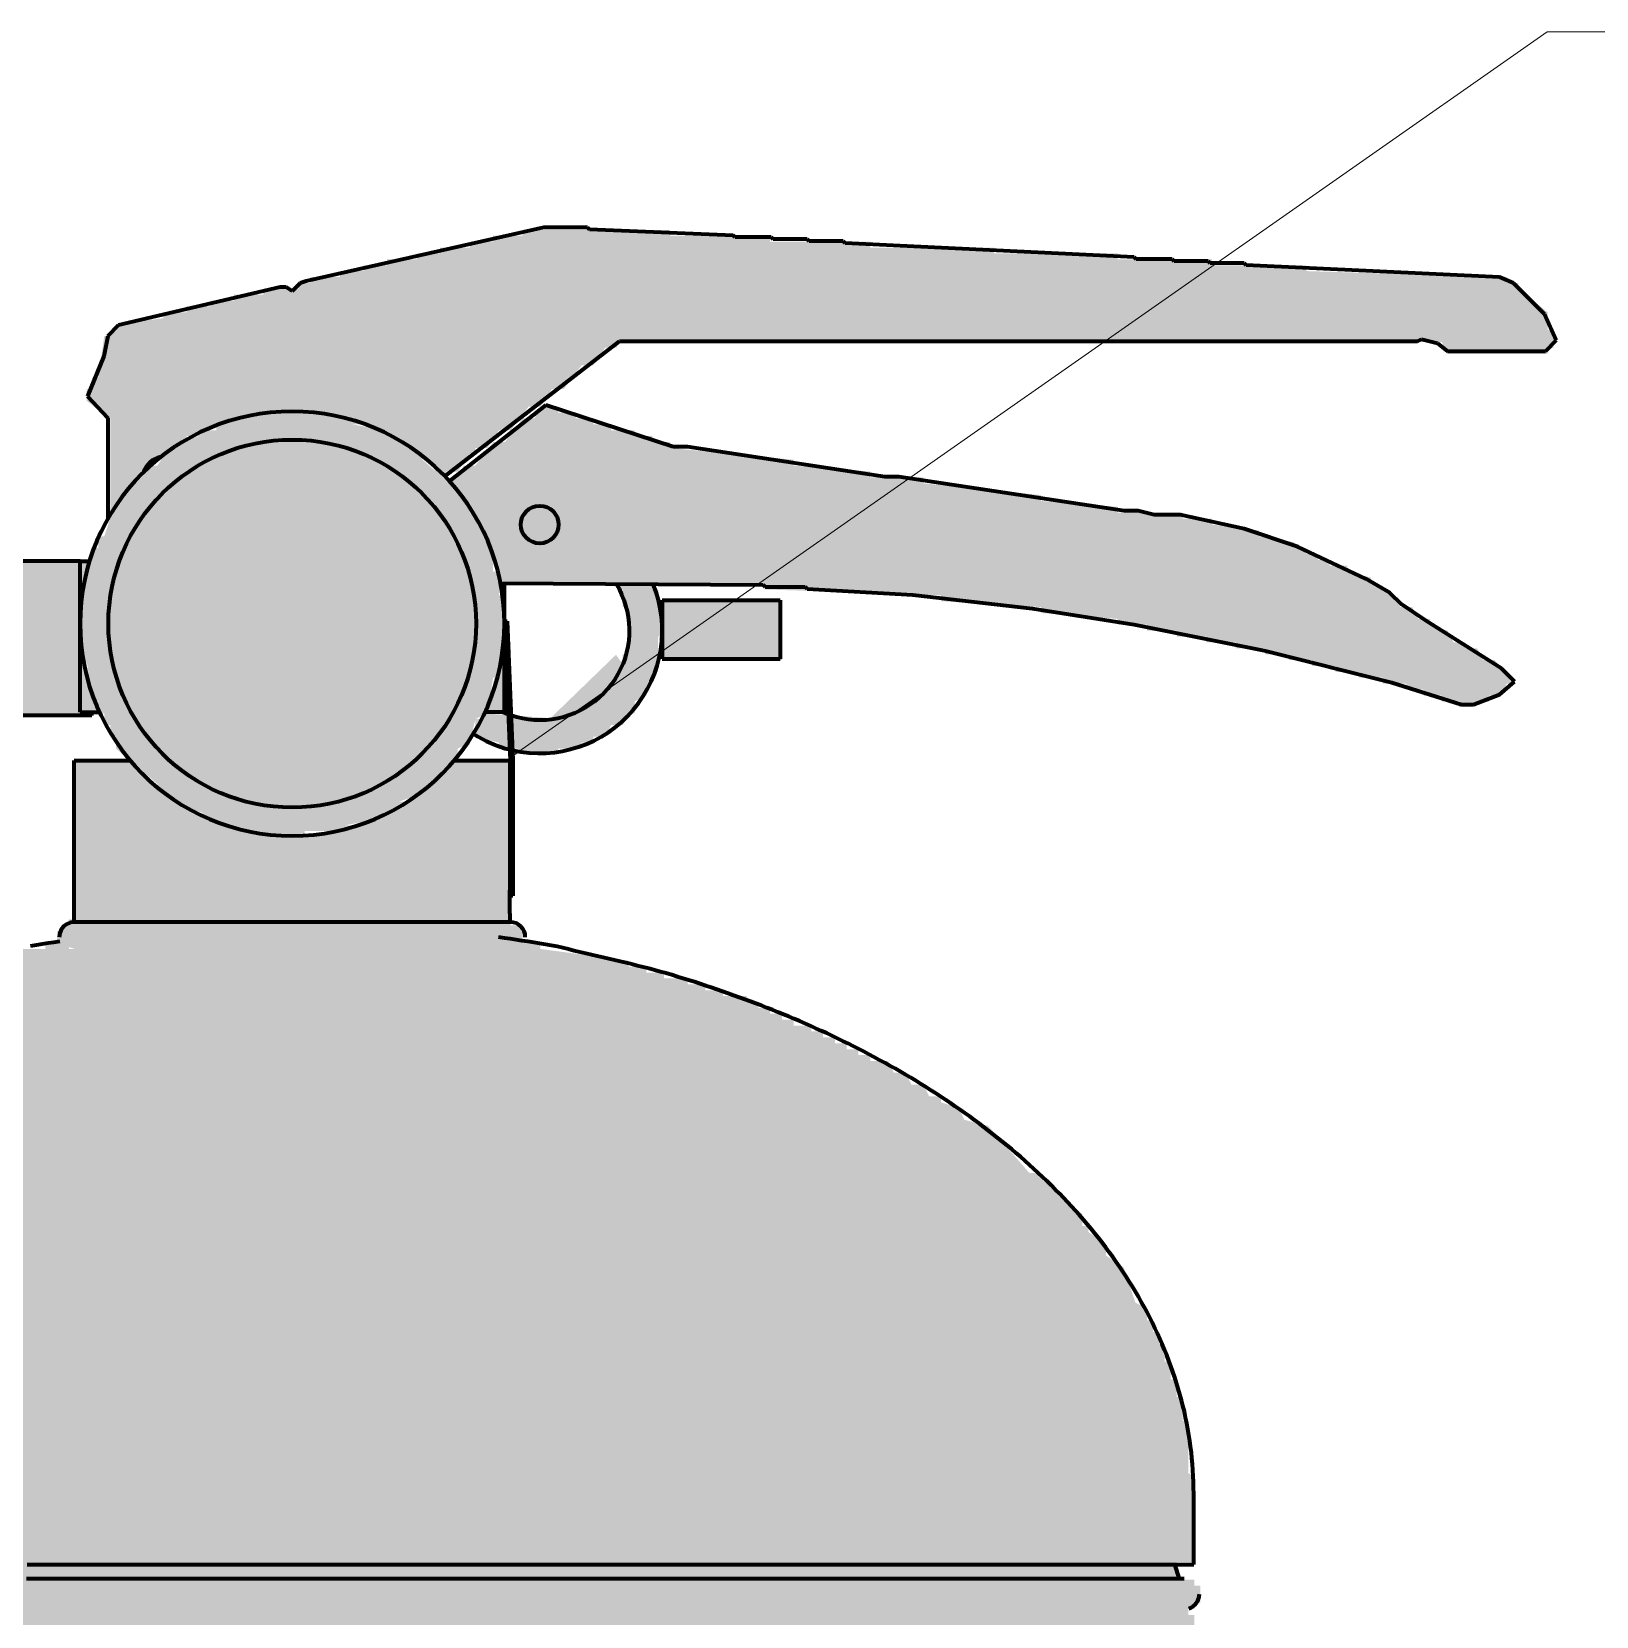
# Model space of a CAD drawing. Header units: millimetres. Extents: x 0 to 2382, y 0 to 420.
# Drawn here: x 2173.5 to 2200.05, y 292.38 to 319.26 of the extents above; entities that cross this region are included whole.
import ezdxf

# ---------------------------------------------------------------- set-up
doc = ezdxf.new("R2010")
doc.units = ezdxf.units.MM
for name, color, linetype, lineweight in [('01-VISIBLE', 7, 'CONTINUOUS', 70), ('08-FINA', 5, 'CONTINUOUS', 18), ('13-GRAFICA', 30, 'CONTINUOUS', 18)]:
    doc.layers.add(name, color=color, linetype=linetype, lineweight=lineweight)

msp = doc.modelspace()

# ---------------------------------------------------------------- hatches: boundary and pattern name
at = {"layer": '08-FINA'}
h = msp.add_hatch(color=7, dxfattribs=at)
h.dxf.hatch_style = 1
h.paths.add_polyline_path([(2181.594, 306.931), (2183.872, 308.036), (2183.413, 308.692)])
at = {"layer": '13-GRAFICA', "true_color": 0xb21820}
h = msp.add_hatch(color=7, dxfattribs=at)
h.dxf.hatch_style = 1
h.paths.add_polyline_path([(2174.828, 311.1), (2174.828, 312.7), (2174.428, 313), (2174.428, 313.2), (2174.528, 313.2), (2174.528, 313.4), (2174.628, 313.4), (2174.728, 314.1), (2174.828, 314.1), (2174.928, 314.3), (2175.728, 314.4), (2175.728, 314.5), (2176.128, 314.5), (2176.128, 314.6), (2176.528, 314.6), (2176.528, 314.7), (2176.928, 314.7), (2176.928, 314.8), (2177.428, 314.8), (2177.428, 314.9), (2178.028, 314.9), (2178.028, 315), (2178.228, 315), (2178.228, 315.1), (2178.728, 315.1), (2178.728, 315.2), (2179.128, 315.2), (2179.128, 315.3), (2179.528, 315.3), (2179.528, 315.4), (2180.028, 315.4), (2180.028, 315.5), (2180.428, 315.5), (2180.428, 315.6), (2180.928, 315.6), (2180.928, 315.7), (2181.328, 315.7), (2181.328, 315.8), (2181.828, 315.8), (2181.828, 315.9), (2184.328, 315.9), (2184.328, 315.8), (2186.028, 315.8), (2186.028, 315.7), (2187.728, 315.7), (2187.728, 315.6), (2189.828, 315.6), (2189.828, 315.5), (2191.928, 315.5), (2191.928, 315.4), (2193.528, 315.4), (2193.528, 315.3), (2195.128, 315.3), (2195.128, 315.2), (2198.528, 315.1), (2198.528, 315), (2198.728, 315), (2198.728, 314.9), (2199.228, 314.5), (2199.228, 314.2), (2199.328, 314.2), (2199.328, 313.9), (2199.228, 313.9), (2199.228, 313.8), (2197.528, 313.8), (2197.428, 314), (2183.428, 314), (2183.428, 313.9), (2183.228, 313.9), (2183.028, 313.6), (2182.828, 313.6), (2182.528, 313.2), (2182.328, 313.2), (2182.128, 312.9), (2181.928, 312.9), (2181.628, 312.5), (2181.428, 312.5), (2181.228, 312.2), (2181.028, 312.2), (2181.028, 312.1), (2180.928, 312.1), (2180.728, 311.8), (2180.528, 311.8), (2180.528, 311.7), (2180.428, 311.7), (2180.128, 312.1), (2179.928, 312.1), (2179.828, 312.3), (2179.628, 312.3), (2179.528, 312.5), (2179.228, 312.5), (2179.228, 312.6), (2178.928, 312.6), (2178.928, 312.7), (2178.528, 312.7), (2178.528, 312.8), (2177.328, 312.8), (2177.328, 312.7), (2176.928, 312.7), (2176.928, 312.6), (2176.328, 312.5), (2176.328, 312.4), (2176.128, 312.4), (2176.028, 312.2), (2175.828, 312.2), (2175.728, 312), (2175.528, 312), (2175.428, 311.7), (2174.928, 311.3), (2174.928, 311.1)])
at = {"layer": '13-GRAFICA', "true_color": 0xffffff}
h = msp.add_hatch(color=7, dxfattribs=at)
h.dxf.hatch_style = 1
h.paths.add_polyline_path([(2177.628, 305.7), (2177.028, 305.7), (2177.028, 305.8), (2176.728, 305.8), (2176.728, 305.9), (2176.428, 305.9), (2176.428, 306), (2176.028, 306.1), (2175.828, 306.4), (2175.628, 306.4), (2175.628, 306.5), (2174.928, 307.1), (2174.928, 307.3), (2174.828, 307.3), (2174.828, 307.5), (2174.728, 307.5), (2174.728, 307.7), (2174.628, 307.7), (2174.628, 307.9), (2174.528, 307.9), (2174.428, 308.6), (2174.328, 308.6), (2174.328, 309.8), (2174.428, 309.8), (2174.428, 310.2), (2174.528, 310.2), (2174.528, 310.5), (2174.628, 310.5), (2174.628, 310.7), (2174.728, 310.7), (2174.928, 311.3), (2175.028, 311.3), (2175.028, 311.4), (2175.428, 311.7), (2175.428, 311.9), (2175.628, 311.9), (2175.828, 312.2), (2176.028, 312.2), (2176.028, 312.3), (2176.328, 312.4), (2176.328, 312.5), (2176.628, 312.5), (2176.628, 312.6), (2176.928, 312.6), (2176.928, 312.7), (2177.328, 312.7), (2177.328, 312.8), (2178.528, 312.8), (2178.528, 312.7), (2178.928, 312.7), (2178.928, 312.6), (2179.528, 312.5), (2179.628, 312.3), (2179.828, 312.3), (2179.928, 312.1), (2180.128, 312.1), (2180.128, 312), (2180.928, 311.3), (2180.928, 311.1), (2181.028, 311.1), (2181.028, 310.9), (2181.128, 310.9), (2181.128, 310.7), (2181.228, 310.7), (2181.228, 310.5), (2181.328, 310.5), (2181.328, 310.1), (2181.428, 310.1), (2181.428, 309.7), (2181.528, 309.7), (2181.528, 308.7), (2181.428, 308.7), (2181.428, 308.3), (2181.328, 308.3), (2181.228, 307.7), (2181.028, 307.6), (2180.928, 307.2), (2180.728, 307.1), (2180.728, 306.9), (2180.628, 306.9), (2180.228, 306.4), (2180.028, 306.4), (2180.028, 306.3), (2179.728, 306.2), (2179.628, 306), (2179.328, 306), (2179.328, 305.9), (2178.828, 305.8), (2178.828, 305.7), (2178.128, 305.7), (2178.128, 305.6), (2177.628, 305.6)])
at = {"layer": '13-GRAFICA', "true_color": 0xb21820}
h = msp.add_hatch(color=7, dxfattribs=at)
h.dxf.hatch_style = 1
h.paths.add_polyline_path([(2181.128, 310.9), (2181.028, 310.9), (2180.928, 311.3), (2180.628, 311.5), (2180.628, 311.7), (2180.728, 311.7), (2180.828, 311.9), (2181.028, 311.9), (2181.328, 312.3), (2181.528, 312.3), (2181.828, 312.7), (2181.828, 311.1), (2181.828, 310.7), (2181.828, 309.9), (2181.428, 309.9), (2181.328, 310.5), (2181.228, 310.5), (2181.228, 310.7), (2181.128, 310.7)])
h = msp.add_hatch(color=7, dxfattribs=at)
h.dxf.hatch_style = 1
h.paths.add_polyline_path([(2182.028, 312.7), (2182.128, 312.9), (2182.428, 312.9), (2182.428, 312.8), (2182.428, 311.1), (2182.328, 311.1), (2182.328, 311.2), (2181.928, 311.2), (2181.928, 311.1), (2181.828, 311.1), (2181.828, 312.7)])
h = msp.add_hatch(color=7, dxfattribs=at)
h.dxf.hatch_style = 1
h.paths.add_polyline_path([(2182.728, 312.8), (2182.728, 312.7), (2183.028, 312.7), (2183.028, 312.6), (2183.328, 312.6), (2183.328, 312.5), (2183.728, 312.5), (2183.728, 312.4), (2184.028, 312.4), (2184.028, 312.3), (2184.328, 312.3), (2184.328, 312.2), (2186.428, 312), (2186.428, 311.9), (2187.728, 311.8), (2187.728, 311.7), (2188.628, 311.7), (2188.628, 311.6), (2190.628, 311.4), (2190.628, 311.3), (2191.928, 311.2), (2191.928, 311.1), (2193.028, 311.1), (2193.028, 311), (2193.528, 311), (2193.528, 310.9), (2194.328, 310.8), (2194.328, 310.7), (2194.928, 310.6), (2194.928, 310.5), (2195.128, 310.5), (2195.128, 310.4), (2195.328, 310.4), (2195.328, 310.3), (2195.528, 310.3), (2195.528, 310.2), (2195.828, 310.2), (2195.828, 310.1), (2196.228, 310), (2196.228, 309.9), (2196.528, 309.8), (2196.728, 309.5), (2196.928, 309.5), (2197.028, 309.3), (2197.228, 309.3), (2197.228, 309.2), (2197.528, 309.1), (2197.628, 308.9), (2197.828, 308.9), (2197.828, 308.8), (2198.028, 308.8), (2198.128, 308.6), (2198.328, 308.6), (2198.628, 308.2), (2198.528, 308.2), (2198.428, 308), (2198.228, 308), (2198.228, 307.9), (2197.728, 307.8), (2197.728, 307.9), (2197.428, 307.9), (2197.428, 308), (2197.128, 308), (2197.128, 308.1), (2196.828, 308.1), (2196.828, 308.2), (2196.428, 308.2), (2196.428, 308.3), (2196.028, 308.3), (2196.028, 308.4), (2195.628, 308.4), (2195.628, 308.5), (2195.228, 308.5), (2195.228, 308.6), (2194.828, 308.6), (2194.828, 308.7), (2194.428, 308.7), (2194.428, 308.8), (2193.928, 308.8), (2193.928, 308.9), (2193.428, 308.9), (2193.428, 309), (2192.928, 309), (2192.928, 309.1), (2192.428, 309.1), (2192.428, 309.2), (2191.928, 309.2), (2191.928, 309.3), (2190.628, 309.4), (2190.628, 309.5), (2188.928, 309.6), (2188.928, 309.7), (2185.928, 309.8), (2185.928, 309.9), (2182.428, 309.9), (2182.428, 310.7), (2182.428, 311.1), (2182.428, 312.8)])
at = {"layer": '13-GRAFICA', "true_color": 0x009146}
h = msp.add_hatch(color=7, dxfattribs=at)
h.dxf.hatch_style = 1
h.paths.add_polyline_path([(2176.9, 311.968), (2176.937, 311.981), (2177.145, 312.047), (2177.183, 312.057), (2177.396, 312.104), (2177.435, 312.111), (2177.651, 312.139), (2177.69, 312.143), (2177.908, 312.152), (2177.948, 312.152), (2178.166, 312.143), (2178.205, 312.139), (2178.421, 312.111), (2178.46, 312.104), (2178.673, 312.057), (2178.711, 312.047), (2178.919, 311.981), (2178.956, 311.968), (2179.158, 311.884), (2178.814, 311.054), (2178.63, 311.13), (2178.46, 311.184), (2178.285, 311.222), (2178.107, 311.246), (2177.928, 311.254), (2177.749, 311.246), (2177.571, 311.222), (2177.396, 311.184), (2177.226, 311.13), (2177.042, 311.054), (2176.698, 311.884)])
at = {"layer": '13-GRAFICA', "true_color": 0xc81e2d}
h = msp.add_hatch(color=7, dxfattribs=at)
h.dxf.hatch_style = 1
h.paths.add_polyline_path([(2175.679, 307.287), (2175.654, 307.317), (2175.521, 307.491), (2175.498, 307.523), (2175.381, 307.707), (2175.361, 307.741), (2175.261, 307.935), (2175.244, 307.97), (2175.16, 308.172), (2175.147, 308.209), (2175.081, 308.417), (2175.071, 308.455), (2175.024, 308.668), (2175.017, 308.707), (2174.989, 308.923), (2174.985, 308.962), (2174.976, 309.18), (2174.976, 309.22), (2174.985, 309.438), (2174.989, 309.477), (2175.017, 309.693), (2175.024, 309.732), (2175.071, 309.945), (2175.081, 309.983), (2175.147, 310.191), (2175.16, 310.228), (2175.244, 310.43), (2175.261, 310.465), (2175.361, 310.659), (2175.381, 310.693), (2175.498, 310.877), (2175.521, 310.909), (2175.654, 311.083), (2175.679, 311.113), (2175.827, 311.274), (2175.854, 311.301), (2176.015, 311.449), (2176.045, 311.474), (2176.219, 311.607), (2176.251, 311.63), (2176.435, 311.747), (2176.469, 311.767), (2176.663, 311.867), (2177.077, 311.07), (2176.901, 310.978), (2176.75, 310.882), (2176.608, 310.773), (2176.476, 310.652), (2176.355, 310.52), (2176.246, 310.378), (2176.15, 310.227), (2176.067, 310.068), (2175.998, 309.902), (2175.944, 309.732), (2175.906, 309.557), (2175.882, 309.379), (2175.874, 309.2), (2175.882, 309.021), (2175.906, 308.843), (2175.944, 308.668), (2175.998, 308.498), (2176.067, 308.332), (2176.15, 308.173), (2176.246, 308.022), (2176.355, 307.88), (2176.489, 307.733), (2175.827, 307.126)])
h = msp.add_hatch(color=7, dxfattribs=at)
h.dxf.hatch_style = 1
h.paths.add_polyline_path([(2179.387, 311.767), (2179.421, 311.747), (2179.605, 311.63), (2179.637, 311.607), (2179.811, 311.474), (2179.841, 311.449), (2180.002, 311.301), (2180.029, 311.274), (2180.177, 311.113), (2180.202, 311.083), (2180.335, 310.909), (2180.358, 310.877), (2180.475, 310.693), (2180.495, 310.659), (2180.595, 310.465), (2180.612, 310.43), (2180.696, 310.228), (2180.709, 310.191), (2180.775, 309.983), (2180.785, 309.945), (2180.832, 309.732), (2180.839, 309.693), (2180.867, 309.477), (2180.871, 309.438), (2180.88, 309.22), (2180.88, 309.18), (2180.871, 308.962), (2180.867, 308.923), (2180.839, 308.707), (2180.832, 308.668), (2180.785, 308.455), (2180.775, 308.417), (2180.709, 308.209), (2180.696, 308.172), (2180.612, 307.97), (2180.595, 307.935), (2180.495, 307.741), (2180.475, 307.707), (2180.358, 307.523), (2180.335, 307.491), (2180.202, 307.317), (2180.177, 307.287), (2180.029, 307.126), (2179.367, 307.733), (2179.501, 307.88), (2179.61, 308.022), (2179.706, 308.173), (2179.789, 308.332), (2179.858, 308.498), (2179.912, 308.668), (2179.95, 308.843), (2179.974, 309.021), (2179.982, 309.2), (2179.974, 309.379), (2179.95, 309.557), (2179.912, 309.732), (2179.858, 309.902), (2179.789, 310.068), (2179.706, 310.227), (2179.61, 310.378), (2179.501, 310.52), (2179.38, 310.652), (2179.248, 310.773), (2179.106, 310.882), (2178.955, 310.978), (2178.779, 311.07), (2179.193, 311.867)])
at = {"layer": '13-GRAFICA', "true_color": 0x191919}
h = msp.add_hatch(color=7, dxfattribs=at)
h.dxf.hatch_style = 1
h.paths.add_polyline_path([(2178.089, 311.123), (2178.091, 311.136), (2178.095, 311.148), (2178.1, 311.159), (2178.106, 311.17), (2178.113, 311.181), (2178.121, 311.191), (2178.13, 311.199), (2178.14, 311.207), (2178.15, 311.214), (2178.161, 311.22), (2178.173, 311.225), (2178.185, 311.229), (2178.197, 311.231), (2178.21, 311.232), (2178.222, 311.232), (2178.235, 311.231), (2178.247, 311.229), (2178.259, 311.225), (2178.271, 311.22), (2178.282, 311.214), (2178.293, 311.207), (2178.302, 311.199), (2178.311, 311.19), (2178.319, 311.18), (2178.326, 311.17), (2178.332, 311.159), (2178.337, 311.147), (2178.34, 311.135), (2178.343, 311.123), (2178.344, 311.11), (2178.344, 311.097), (2178.343, 311.085), (2178.055, 309.181), (2178.052, 309.168), (2178.049, 309.156), (2178.044, 309.145), (2178.038, 309.134), (2178.031, 309.123), (2178.023, 309.114), (2178.014, 309.105), (2178.004, 309.097), (2177.994, 309.09), (2177.983, 309.084), (2177.971, 309.079), (2177.959, 309.075), (2177.946, 309.073), (2177.934, 309.072), (2177.921, 309.072), (2177.909, 309.073), (2177.896, 309.076), (2177.884, 309.079), (2177.873, 309.084), (2177.862, 309.09), (2177.851, 309.097), (2177.842, 309.105), (2177.833, 309.114), (2177.825, 309.124), (2177.818, 309.134), (2177.812, 309.145), (2177.807, 309.157), (2177.803, 309.169), (2177.801, 309.182), (2177.8, 309.194), (2177.8, 309.207), (2177.801, 309.219)])
at = {"layer": '13-GRAFICA', "true_color": 0xd6d9de}
h = msp.add_hatch(color=7, dxfattribs=at)
h.dxf.hatch_style = 1
h.paths.add_polyline_path([(2181.828, 310.7), (2181.828, 311.1), (2181.928, 311.1), (2181.928, 311.2), (2182.328, 311.2), (2182.328, 311.1), (2182.428, 311.1), (2182.428, 310.7), (2182.328, 310.7), (2182.328, 310.6), (2181.928, 310.6), (2181.928, 310.7)])
at = {"layer": '13-GRAFICA', "true_color": 0xb21820}
h = msp.add_hatch(color=7, dxfattribs=at)
h.dxf.hatch_style = 1
h.paths.add_polyline_path([(2181.828, 309.9), (2181.828, 310.7), (2181.928, 310.7), (2181.928, 310.6), (2182.328, 310.6), (2182.328, 310.7), (2182.428, 310.7), (2182.428, 309.9)])
at = {"layer": '13-GRAFICA', "true_color": 0xcba23e}
h = msp.add_hatch(color=7, dxfattribs=at)
h.dxf.hatch_style = 1
h.paths.add_polyline_path([(2172.728, 310.3), (2174.528, 310.3), (2174.528, 310.2), (2174.428, 310.2), (2174.428, 309.8), (2174.328, 309.8), (2174.328, 308.6), (2174.428, 308.6), (2174.428, 308.2), (2174.528, 308.2), (2174.628, 307.7), (2172.728, 307.7)])
at = {"layer": '13-GRAFICA', "true_color": 0xd6d9de}
h = msp.add_hatch(color=7, dxfattribs=at)
h.dxf.hatch_style = 1
h.paths.add_polyline_path([(2181.028, 307.3), (2181.028, 307.6), (2181.128, 307.6), (2181.128, 307.7), (2182.528, 307.6), (2182.528, 307.7), (2183.028, 307.8), (2183.028, 307.9), (2183.328, 308.1), (2183.328, 308.3), (2183.528, 308.4), (2183.528, 308.7), (2183.628, 308.7), (2183.628, 309.5), (2183.528, 309.5), (2183.528, 309.8), (2183.428, 309.8), (2183.428, 309.9), (2184.028, 309.9), (2184.028, 309.8), (2184.128, 309.8), (2184.228, 309), (2184.128, 309), (2184.128, 308.4), (2184.028, 308.4), (2183.928, 308), (2183.728, 307.9), (2183.728, 307.7), (2183.628, 307.7), (2183.528, 307.5), (2183.328, 307.5), (2183.228, 307.3), (2183.028, 307.3), (2183.028, 307.2), (2182.828, 307.2), (2182.828, 307.1), (2182.428, 307.1), (2182.428, 307), (2181.828, 307), (2181.828, 307.1), (2181.428, 307.1), (2181.428, 307.2)])
at = {"layer": '13-GRAFICA', "true_color": 0xffd200}
h = msp.add_hatch(color=7, dxfattribs=at)
h.dxf.hatch_style = 1
h.paths.add_polyline_path([(2184.228, 308.6), (2184.228, 309.6), (2186.228, 309.6), (2186.228, 308.6)])
at = {"layer": '13-GRAFICA', "true_color": 0xc81e2d}
h = msp.add_hatch(color=7, dxfattribs=at)
h.dxf.hatch_style = 1
h.paths.add_polyline_path([(2181.528, 308), (2181.528, 308.9), (2181.628, 308.9), (2181.628, 308)])
at = {"layer": '13-GRAFICA', "true_color": 0xcba23e}
h = msp.add_hatch(color=7, dxfattribs=at)
h.dxf.hatch_style = 1
h.paths.add_polyline_path([(2181.428, 308.7), (2181.528, 308.7), (2181.528, 307.7), (2181.228, 307.7)])
at = {"layer": '13-GRAFICA', "true_color": 0xb21820}
h = msp.add_hatch(color=7, dxfattribs=at)
h.dxf.hatch_style = 1
h.paths.add_polyline_path([(2174.228, 304.2), (2174.228, 306.9), (2175.228, 306.9), (2175.228, 306.8), (2175.328, 306.8), (2175.628, 306.4), (2175.828, 306.4), (2176.028, 306.1), (2176.228, 306.1), (2176.228, 306), (2176.428, 306), (2176.428, 305.9), (2176.728, 305.9), (2176.728, 305.8), (2177.028, 305.8), (2177.028, 305.7), (2177.628, 305.7), (2177.628, 305.6), (2178.828, 305.7), (2178.828, 305.8), (2179.128, 305.8), (2179.128, 305.9), (2179.328, 305.9), (2179.328, 306), (2179.628, 306), (2179.728, 306.2), (2179.928, 306.2), (2180.028, 306.4), (2180.228, 306.4), (2180.628, 306.9), (2181.628, 306.9), (2181.628, 304.2)])
h = msp.add_hatch(color=7, dxfattribs=at)
h.dxf.hatch_style = 1
h.paths.add_polyline_path([(2174.028, 304), (2174.128, 304.2), (2181.628, 304.2), (2181.628, 304.1), (2181.828, 304.1), (2181.828, 303.8), (2180.328, 303.8), (2180.328, 303.7), (2179.928, 303.7), (2179.928, 303.8), (2176.728, 303.8), (2176.728, 303.7), (2176.328, 303.7), (2176.328, 303.8), (2174.228, 303.8), (2174.228, 303.7), (2173.928, 303.8), (2173.928, 304)])
h = msp.add_hatch(color=7, dxfattribs=at)
h.dxf.hatch_style = 1
h.paths.add_polyline_path([(2162.628, 293.3), (2162.628, 294.6), (2162.728, 294.6), (2162.728, 294.9), (2162.828, 294.9), (2162.828, 295.1), (2162.928, 295.1), (2162.928, 295.4), (2163.028, 295.4), (2163.028, 295.7), (2163.128, 295.7), (2163.128, 295.9), (2163.228, 295.9), (2163.228, 296.2), (2163.328, 296.2), (2163.328, 296.5), (2163.428, 296.5), (2163.428, 296.7), (2163.528, 296.7), (2163.528, 297), (2163.628, 297), (2163.628, 297.2), (2163.828, 297.3), (2163.828, 297.5), (2164.028, 297.6), (2164.028, 297.8), (2164.228, 297.9), (2164.328, 298.3), (2164.528, 298.4), (2164.528, 298.6), (2164.728, 298.7), (2164.728, 298.9), (2164.928, 299), (2164.928, 299.2), (2165.028, 299.2), (2165.428, 299.7), (2165.628, 299.7), (2165.928, 300.1), (2166.128, 300.1), (2166.428, 300.5), (2166.628, 300.5), (2166.928, 300.9), (2167.128, 300.9), (2167.428, 301.3), (2167.628, 301.3), (2167.628, 301.4), (2167.728, 301.4), (2167.828, 301.6), (2168.028, 301.6), (2168.128, 301.8), (2168.428, 301.8), (2168.428, 301.9), (2168.628, 301.9), (2168.628, 302), (2168.928, 302), (2168.928, 302.1), (2169.128, 302.1), (2169.128, 302.2), (2169.428, 302.2), (2169.428, 302.3), (2169.628, 302.3), (2169.628, 302.4), (2169.928, 302.4), (2169.928, 302.5), (2170.128, 302.5), (2170.128, 302.6), (2170.428, 302.6), (2170.428, 302.7), (2170.628, 302.7), (2170.628, 302.8), (2170.928, 302.8), (2170.928, 302.9), (2171.428, 303), (2171.428, 303.1), (2171.628, 303.1), (2171.628, 303.2), (2171.928, 303.2), (2171.928, 303.3), (2172.128, 303.3), (2172.128, 303.4), (2172.828, 303.5), (2172.828, 303.6), (2173.228, 303.6), (2173.228, 303.7), (2173.728, 303.7), (2173.728, 303.8), (2174.128, 303.8), (2174.128, 303.7), (2174.228, 303.7), (2174.228, 303.8), (2176.328, 303.8), (2176.328, 303.7), (2176.728, 303.7), (2176.728, 303.8), (2179.928, 303.8), (2179.928, 303.7), (2180.328, 303.7), (2180.328, 303.8), (2182.128, 303.8), (2182.128, 303.7), (2183.628, 303.5), (2183.628, 303.4), (2183.928, 303.4), (2183.928, 303.3), (2184.228, 303.3), (2184.228, 303.2), (2184.628, 303.2), (2184.628, 303.1), (2184.928, 303.1), (2184.928, 303), (2185.228, 303), (2185.228, 302.9), (2185.628, 302.9), (2185.628, 302.8), (2185.828, 302.8), (2185.828, 302.7), (2186.028, 302.7), (2186.028, 302.6), (2186.228, 302.6), (2186.228, 302.5), (2186.428, 302.5), (2186.428, 302.4), (2186.728, 302.4), (2186.728, 302.3), (2186.928, 302.3), (2186.928, 302.2), (2187.128, 302.2), (2187.128, 302.1), (2187.328, 302.1), (2187.328, 302), (2187.528, 302), (2187.528, 301.9), (2187.728, 301.9), (2187.728, 301.8), (2188.028, 301.8), (2188.128, 301.6), (2188.328, 301.6), (2188.428, 301.4), (2188.628, 301.4), (2188.728, 301.2), (2188.928, 301.2), (2188.928, 301.1), (2189.228, 301), (2189.328, 300.8), (2189.728, 300.7), (2190.428, 299.9), (2190.628, 299.9), (2190.628, 299.8), (2191.328, 299.2), (2191.328, 299), (2191.428, 299), (2191.428, 298.9), (2191.728, 298.7), (2191.728, 298.5), (2192.028, 298.3), (2192.228, 297.7), (2192.428, 297.6), (2192.428, 297.4), (2192.528, 297.4), (2192.528, 297.2), (2192.628, 297.2), (2192.628, 297), (2192.728, 297), (2192.728, 296.7), (2192.828, 296.7), (2192.828, 296.4), (2192.928, 296.4), (2192.928, 296.1), (2193.028, 296.1), (2193.028, 295.7), (2193.128, 295.7), (2193.128, 294.8), (2193.228, 294.8), (2193.228, 293.3)])
h = msp.add_hatch(color=7, dxfattribs=at)
h.dxf.hatch_style = 1
h.paths.add_polyline_path([(2162.828, 293.1), (2162.928, 293.1), (2162.928, 293.3), (2192.928, 293.3), (2192.928, 293), (2162.828, 293)])
h = msp.add_hatch(color=7, dxfattribs=at)
h.dxf.hatch_style = 1
h.paths.add_polyline_path([(2193.328, 292.9), (2193.328, 292.6), (2193.228, 292.6), (2193.228, 292.5), (2162.628, 292.5), (2162.628, 292.6), (2162.528, 292.6), (2162.528, 292.9), (2162.628, 292.9), (2162.628, 293), (2193.228, 293), (2193.228, 292.9)])
h = msp.add_hatch(color=7, dxfattribs=at)
h.dxf.hatch_style = 1
h.paths.add_polyline_path([(2162.728, 292.4), (2162.728, 292.5), (2193.128, 292.5), (2193.128, 292.4), (2193.228, 292.4), (2193.228, 281.1), (2178.228, 281.1), (2178.228, 292.1), (2177.628, 292.1), (2177.628, 281.1), (2162.628, 281.1), (2162.628, 292.4)])

# ---------------------------------------------------------------- linework, layer by layer
at = {"layer": '01-VISIBLE'}
for p, q in [((2182.186, 315.942), (2178.156, 315.028)), ((2182.93, 315.942), (2182.186, 315.942)), ((2182.964, 315.908), (2182.93, 315.942)), ((2185.402, 315.806), (2182.964, 315.908)), ((2185.436, 315.774), (2185.402, 315.806)), ((2186.046, 315.774), (2185.436, 315.774)), ((2186.08, 315.74), (2186.046, 315.774)), ((2186.656, 315.74), (2186.08, 315.74)), ((2186.69, 315.706), (2186.656, 315.74)), ((2187.266, 315.706), (2186.69, 315.706)), ((2187.3, 315.672), (2187.266, 315.706)), ((2192.21, 315.434), (2187.3, 315.672)), ((2192.244, 315.4), (2192.21, 315.434)), ((2192.854, 315.4), (2192.244, 315.4)), ((2192.888, 315.366), (2192.854, 315.4)), ((2193.462, 315.366), (2192.888, 315.366)), ((2193.496, 315.332), (2193.462, 315.366)), ((2194.072, 315.332), (2193.496, 315.332)), ((2194.106, 315.298), (2194.072, 315.332)), ((2198.408, 315.096), (2194.106, 315.298)), ((2198.644, 314.994), (2198.408, 315.096)), ((2177.714, 314.926), (2174.972, 314.282)), ((2177.816, 314.926), (2177.714, 314.926)), ((2177.918, 314.858), (2177.816, 314.926)), ((2178.054, 314.994), (2177.918, 314.858)), ((2178.156, 315.028), (2178.054, 314.994)), ((2199.17, 314.47), (2198.644, 314.994)), ((2174.972, 314.282), (2174.786, 314.096)), ((2199.372, 314.028), (2199.17, 314.47)), ((2174.786, 314.096), (2174.718, 313.758)), ((2180.509, 311.719), (2183.472, 314.012)), ((2183.472, 314.012), (2197.018, 314.012)), ((2197.018, 314.012), (2197.086, 314.046)), ((2197.086, 314.046), (2197.358, 313.978)), ((2199.186, 313.842), (2199.372, 314.028)), ((2174.718, 313.758), (2174.446, 313.08)), ((2197.358, 313.978), (2197.526, 313.842)), ((2197.526, 313.842), (2199.186, 313.842)), ((2174.446, 313.08), (2174.786, 312.708)), ((2182.22, 312.928), (2180.589, 311.634)), ((2184.386, 312.218), (2182.22, 312.928)), ((2174.786, 312.708), (2174.786, 310.995)), ((2184.624, 312.218), (2184.386, 312.218)), ((2187.976, 311.71), (2184.624, 312.218)), ((2188.214, 311.71), (2187.976, 311.71)), ((2192.04, 311.134), (2188.214, 311.71)), ((2192.278, 311.134), (2192.04, 311.134)), ((2192.548, 311.066), (2192.278, 311.134)), ((2192.988, 311.066), (2192.548, 311.066)), ((2194.072, 310.828), (2192.988, 311.066)), ((2194.986, 310.524), (2194.072, 310.828)), ((2196.138, 309.982), (2194.986, 310.524)), ((2174.318, 310.28), (2172.738, 310.28)), ((2174.318, 307.72), (2174.318, 310.28)), ((2196.544, 309.744), (2196.138, 309.982)), ((2181.452, 309.905), (2185.91, 309.88)), ((2181.518, 307.72), (2181.518, 309.905)), ((2185.91, 309.88), (2185.944, 309.846)), ((2185.944, 309.846), (2186.622, 309.846)), ((2186.622, 309.846), (2186.656, 309.812)), ((2186.656, 309.812), (2188.45, 309.71)), ((2188.45, 309.71), (2190.482, 309.474)), ((2196.748, 309.542), (2196.544, 309.744)), ((2184.198, 309.62), (2186.198, 309.62)), ((2190.482, 309.474), (2192.21, 309.202)), ((2197.154, 309.27), (2196.748, 309.542)), ((2181.524, 309.26), (2181.564, 309.262)), ((2181.624, 306.9), (2181.524, 309.26)), ((2181.564, 309.262), (2181.664, 306.901)), ((2192.21, 309.202), (2194.412, 308.762)), ((2198.442, 308.458), (2197.154, 309.27)), ((2184.198, 308.62), (2186.198, 308.62)), ((2194.412, 308.762), (2196.578, 308.22)), ((2198.662, 308.238), (2198.442, 308.458)), ((2196.578, 308.22), (2197.764, 307.848)), ((2198.408, 308.018), (2198.662, 308.238)), ((2197.764, 307.848), (2197.968, 307.848)), ((2197.968, 307.848), (2198.408, 308.018)), ((2174.518, 307.66), (2172.738, 307.66)), ((2174.218, 304.156), (2174.218, 306.9)), ((2181.618, 304.7), (2181.618, 306.9)), ((2181.624, 304.6), (2181.624, 306.9)), ((2181.664, 306.901), (2181.664, 304.6)), ((2181.613, 304.3), (2181.613, 304.7)), ((2181.664, 304.6), (2181.624, 304.6)), ((2181.618, 304.156), (2181.618, 304.3)), ((2193.218, 293.257), (2193.218, 294.457)), ((2192.976, 293.013), (2192.898, 293.257))]:
    msp.add_line(p, q, dxfattribs=at)
for points in [[(2181.951, 311.173), (2181.951, 311.173), (2181.951, 311.173), (2181.951, 311.173), (2181.951, 311.173), (2181.951, 311.173), (2181.952, 311.173)], [(2174.318, 310.28), (2174.345, 310.28), (2174.371, 310.28), (2174.398, 310.28), (2174.424, 310.28), (2174.451, 310.28), (2174.478, 310.28)], [(2183.414, 309.894), (2183.464, 309.807), (2183.507, 309.716), (2183.545, 309.623), (2183.577, 309.528), (2183.602, 309.43), (2183.62, 309.332), (2183.632, 309.232), (2183.638, 309.132), (2183.636, 309.031), (2183.629, 308.931), (2183.614, 308.832), (2183.593, 308.733), (2183.566, 308.637), (2183.532, 308.542), (2183.492, 308.45), (2183.446, 308.361), (2183.394, 308.274), (2183.337, 308.192), (2183.274, 308.113), (2183.207, 308.039), (2183.134, 307.97), (2183.057, 307.905), (2182.976, 307.845), (2182.891, 307.792), (2182.803, 307.743), (2182.712, 307.701), (2182.618, 307.665), (2182.523, 307.635), (2182.425, 307.611), (2182.326, 307.594), (2182.226, 307.584), (2182.126, 307.58), (2182.025, 307.583), (2181.925, 307.592), (2181.826, 307.608), (2181.728, 307.631), (2181.632, 307.66)], [(2184.198, 309.62), (2184.198, 309.52), (2184.198, 309.42), (2184.198, 309.32), (2184.198, 309.22), (2184.198, 309.12), (2184.198, 309.02), (2184.198, 308.92), (2184.198, 308.82), (2184.198, 308.72), (2184.198, 308.62)], [(2186.198, 309.62), (2186.198, 309.52), (2186.198, 309.42), (2186.198, 309.32), (2186.198, 309.22), (2186.198, 309.12), (2186.198, 309.02), (2186.198, 308.92), (2186.198, 308.82), (2186.198, 308.72), (2186.198, 308.62)], [(2174.318, 307.72), (2174.373, 307.72), (2174.427, 307.72), (2174.482, 307.72), (2174.536, 307.72), (2174.591, 307.72), (2174.645, 307.72)], [(2174.518, 307.66), (2174.518, 307.67), (2174.518, 307.68), (2174.518, 307.69), (2174.518, 307.7), (2174.518, 307.71), (2174.518, 307.72)], [(2181.518, 307.72), (2181.463, 307.72), (2181.409, 307.72), (2181.354, 307.72), (2181.3, 307.72), (2181.245, 307.72), (2181.191, 307.72)], [(2181.591, 307.674), (2181.573, 307.681), (2181.554, 307.689), (2181.536, 307.696), (2181.517, 307.704), (2181.499, 307.712), (2181.481, 307.72)], [(2174.218, 306.9), (2174.323, 306.9), (2174.429, 306.9), (2174.534, 306.9), (2174.639, 306.9), (2174.744, 306.9), (2174.85, 306.9), (2174.955, 306.9), (2175.06, 306.9), (2175.165, 306.9)], [(2180.671, 306.9), (2180.776, 306.9), (2180.881, 306.9), (2180.986, 306.9), (2181.092, 306.9), (2181.197, 306.9), (2181.302, 306.9), (2181.407, 306.9), (2181.513, 306.9), (2181.618, 306.9)], [(2181.613, 304.7), (2181.613, 304.7), (2181.614, 304.7), (2181.615, 304.7), (2181.616, 304.7), (2181.617, 304.7), (2181.618, 304.7)], [(2174.218, 304.156), (2174.152, 304.147), (2174.09, 304.122), (2174.037, 304.081), (2173.996, 304.028), (2173.971, 303.966), (2173.962, 303.9)], [(2174.218, 304.156), (2174.218, 304.156), (2174.218, 304.156), (2174.218, 304.156), (2174.218, 304.156), (2174.218, 304.156), (2174.218, 304.156)], [(2181.618, 304.156), (2181.518, 304.156), (2181.418, 304.156), (2181.318, 304.156), (2181.218, 304.156), (2181.118, 304.156), (2181.018, 304.156), (2180.918, 304.156), (2180.818, 304.156), (2180.718, 304.156), (2180.618, 304.156), (2180.518, 304.156), (2180.418, 304.156), (2180.318, 304.156), (2180.218, 304.156), (2180.118, 304.156), (2180.018, 304.156), (2179.918, 304.156), (2179.818, 304.156), (2179.718, 304.156), (2179.618, 304.156), (2179.518, 304.156), (2179.418, 304.156), (2179.318, 304.156), (2179.218, 304.156), (2179.118, 304.156), (2179.018, 304.156), (2178.918, 304.156), (2178.818, 304.156), (2178.718, 304.156), (2178.618, 304.156), (2178.518, 304.156), (2178.418, 304.156), (2178.318, 304.156), (2178.218, 304.156), (2178.118, 304.156), (2178.018, 304.156), (2177.918, 304.156), (2177.818, 304.156), (2177.718, 304.156), (2177.618, 304.156), (2177.518, 304.156), (2177.418, 304.156), (2177.318, 304.156), (2177.218, 304.156), (2177.118, 304.156), (2177.018, 304.156), (2176.918, 304.156), (2176.818, 304.156), (2176.718, 304.156), (2176.618, 304.156), (2176.518, 304.156), (2176.418, 304.156), (2176.318, 304.156), (2176.218, 304.156), (2176.118, 304.156), (2176.018, 304.156), (2175.918, 304.156), (2175.818, 304.156), (2175.718, 304.156), (2175.618, 304.156), (2175.518, 304.156), (2175.418, 304.156), (2175.318, 304.156), (2175.218, 304.156), (2175.118, 304.156), (2175.018, 304.156), (2174.918, 304.156), (2174.818, 304.156), (2174.718, 304.156), (2174.618, 304.156), (2174.518, 304.156), (2174.418, 304.156), (2174.318, 304.156), (2174.218, 304.156)], [(2181.613, 304.3), (2181.613, 304.3), (2181.614, 304.3), (2181.615, 304.3), (2181.616, 304.3), (2181.617, 304.3), (2181.618, 304.3)], [(2181.618, 304.156), (2181.618, 304.156), (2181.618, 304.156), (2181.618, 304.156), (2181.618, 304.156), (2181.618, 304.156), (2181.618, 304.156)], [(2173.477, 303.753), (2173.576, 303.77), (2173.674, 303.786), (2173.773, 303.802), (2173.872, 303.817), (2173.971, 303.833)], [(2193.218, 294.457), (2193.217, 294.558), (2193.215, 294.658), (2193.211, 294.758), (2193.205, 294.859), (2193.198, 294.959), (2193.189, 295.059), (2193.178, 295.159), (2193.166, 295.258), (2193.152, 295.358), (2193.136, 295.457), (2193.119, 295.556), (2193.101, 295.655), (2193.081, 295.753), (2193.059, 295.851), (2193.036, 295.949), (2193.011, 296.046), (2192.985, 296.143), (2192.957, 296.24), (2192.928, 296.336), (2192.898, 296.431), (2192.866, 296.527), (2192.832, 296.621), (2192.798, 296.715), (2192.761, 296.809), (2192.724, 296.902), (2192.685, 296.995), (2192.645, 297.087), (2192.604, 297.178), (2192.561, 297.269), (2192.517, 297.36), (2192.472, 297.449), (2192.426, 297.538), (2192.378, 297.627), (2192.329, 297.715), (2192.28, 297.802), (2192.229, 297.889), (2192.177, 297.974), (2192.124, 298.06), (2192.07, 298.144), (2192.014, 298.228), (2191.958, 298.311), (2191.901, 298.394), (2191.843, 298.476), (2191.784, 298.557), (2191.724, 298.638), (2191.663, 298.718), (2191.601, 298.797), (2191.539, 298.875), (2191.475, 298.953), (2191.411, 299.03), (2191.346, 299.107), (2191.28, 299.182), (2191.213, 299.257), (2191.146, 299.332), (2191.078, 299.405), (2191.009, 299.478), (2190.939, 299.551), (2190.868, 299.622), (2190.797, 299.693), (2190.726, 299.764), (2190.653, 299.833), (2190.58, 299.902), (2190.507, 299.97), (2190.432, 300.038), (2190.357, 300.105), (2190.282, 300.171), (2190.206, 300.237), (2190.129, 300.301), (2190.052, 300.366), (2189.974, 300.429), (2189.896, 300.492), (2189.817, 300.555), (2189.738, 300.616), (2189.658, 300.677), (2189.578, 300.738), (2189.497, 300.797), (2189.416, 300.856), (2189.335, 300.915), (2189.252, 300.973), (2189.17, 301.03), (2189.087, 301.087), (2189.004, 301.143), (2188.92, 301.198), (2188.836, 301.253), (2188.751, 301.307), (2188.666, 301.361), (2188.581, 301.414), (2188.495, 301.466), (2188.409, 301.518), (2188.323, 301.569), (2188.236, 301.62), (2188.149, 301.67), (2188.062, 301.719), (2187.974, 301.768), (2187.886, 301.816), (2187.797, 301.864), (2187.709, 301.911), (2187.62, 301.958), (2187.531, 302.004), (2187.441, 302.049), (2187.351, 302.094), (2187.261, 302.138), (2187.171, 302.182), (2187.08, 302.226), (2186.989, 302.269), (2186.898, 302.311), (2186.807, 302.353), (2186.716, 302.394), (2186.624, 302.434), (2186.532, 302.474), (2186.439, 302.514), (2186.347, 302.553), (2186.254, 302.591), (2186.161, 302.629), (2186.068, 302.666), (2185.974, 302.703), (2185.881, 302.739), (2185.787, 302.775), (2185.693, 302.81), (2185.598, 302.845), (2185.504, 302.879), (2185.41, 302.913), (2185.315, 302.947), (2185.22, 302.98), (2185.125, 303.013), (2185.03, 303.045), (2184.935, 303.077), (2184.84, 303.109), (2184.744, 303.14), (2184.649, 303.171), (2184.553, 303.201), (2184.457, 303.23), (2184.361, 303.259), (2184.264, 303.287), (2184.168, 303.314), (2184.071, 303.341), (2183.974, 303.367), (2183.876, 303.392), (2183.779, 303.416), (2183.681, 303.44), (2183.584, 303.464), (2183.486, 303.487), (2183.388, 303.51), (2183.29, 303.532), (2183.193, 303.555), (2183.095, 303.577), (2182.997, 303.599), (2182.899, 303.622), (2182.801, 303.645), (2182.704, 303.668), (2182.606, 303.694), (2182.51, 303.721), (2182.412, 303.743), (2182.313, 303.761), (2182.214, 303.778), (2182.115, 303.794), (2182.016, 303.809), (2181.916, 303.825), (2181.817, 303.84), (2181.718, 303.855), (2181.619, 303.87), (2181.519, 303.885), (2181.42, 303.9)], [(2173.418, 293.257), (2173.518, 293.257), (2173.618, 293.257), (2173.718, 293.257), (2173.818, 293.257), (2173.918, 293.257), (2174.018, 293.257), (2174.118, 293.257), (2174.218, 293.257), (2174.318, 293.257), (2174.418, 293.257), (2174.518, 293.257), (2174.618, 293.257), (2174.718, 293.257), (2174.818, 293.257), (2174.918, 293.257), (2175.018, 293.257), (2175.118, 293.257), (2175.218, 293.257), (2175.318, 293.257), (2175.418, 293.257), (2175.518, 293.257), (2175.618, 293.257), (2175.718, 293.257), (2175.818, 293.257), (2175.918, 293.257), (2176.018, 293.257), (2176.118, 293.257), (2176.218, 293.257), (2176.318, 293.257), (2176.418, 293.257), (2176.518, 293.257), (2176.618, 293.257), (2176.718, 293.257), (2176.818, 293.257), (2176.918, 293.257), (2177.018, 293.257), (2177.118, 293.257), (2177.218, 293.257), (2177.318, 293.257), (2177.418, 293.257), (2177.518, 293.257), (2177.618, 293.257), (2177.718, 293.257), (2177.818, 293.257), (2177.918, 293.257), (2178.018, 293.257), (2178.118, 293.257), (2178.218, 293.257), (2178.318, 293.257), (2178.418, 293.257), (2178.518, 293.257), (2178.618, 293.257), (2178.718, 293.257), (2178.818, 293.257), (2178.918, 293.257), (2179.018, 293.257), (2179.118, 293.257), (2179.218, 293.257), (2179.318, 293.257), (2179.418, 293.257), (2179.518, 293.257), (2179.618, 293.257), (2179.718, 293.257), (2179.818, 293.257), (2179.918, 293.257), (2180.018, 293.257), (2180.118, 293.257), (2180.218, 293.257), (2180.318, 293.257), (2180.418, 293.257), (2180.518, 293.257), (2180.618, 293.257), (2180.718, 293.257), (2180.818, 293.257), (2180.918, 293.257), (2181.018, 293.257), (2181.118, 293.257), (2181.218, 293.257), (2181.318, 293.257), (2181.418, 293.257), (2181.518, 293.257), (2181.618, 293.257), (2181.718, 293.257), (2181.818, 293.257), (2181.918, 293.257), (2182.018, 293.257), (2182.118, 293.257), (2182.218, 293.257), (2182.318, 293.257), (2182.418, 293.257), (2182.518, 293.257), (2182.618, 293.257), (2182.718, 293.257), (2182.818, 293.257), (2182.918, 293.257), (2183.018, 293.257), (2183.118, 293.257), (2183.218, 293.257), (2183.318, 293.257), (2183.418, 293.257), (2183.518, 293.257), (2183.618, 293.257), (2183.718, 293.257), (2183.818, 293.257), (2183.918, 293.257), (2184.018, 293.257), (2184.118, 293.257), (2184.218, 293.257), (2184.318, 293.257), (2184.418, 293.257), (2184.518, 293.257), (2184.618, 293.257), (2184.718, 293.257), (2184.818, 293.257), (2184.918, 293.257), (2185.018, 293.257), (2185.118, 293.257), (2185.218, 293.257), (2185.318, 293.257), (2185.418, 293.257), (2185.518, 293.257), (2185.618, 293.257), (2185.718, 293.257), (2185.818, 293.257), (2185.918, 293.257), (2186.018, 293.257), (2186.118, 293.257), (2186.218, 293.257), (2186.318, 293.257), (2186.418, 293.257), (2186.518, 293.257), (2186.618, 293.257), (2186.718, 293.257), (2186.818, 293.257), (2186.918, 293.257), (2187.018, 293.257), (2187.118, 293.257), (2187.218, 293.257), (2187.318, 293.257), (2187.418, 293.257), (2187.518, 293.257), (2187.618, 293.257), (2187.718, 293.257), (2187.818, 293.257), (2187.918, 293.257), (2188.018, 293.257), (2188.118, 293.257), (2188.218, 293.257), (2188.318, 293.257), (2188.418, 293.257), (2188.518, 293.257), (2188.618, 293.257), (2188.718, 293.257), (2188.818, 293.257), (2188.918, 293.257), (2189.018, 293.257), (2189.118, 293.257), (2189.218, 293.257), (2189.318, 293.257), (2189.418, 293.257), (2189.518, 293.257), (2189.618, 293.257), (2189.718, 293.257), (2189.818, 293.257), (2189.918, 293.257), (2190.018, 293.257), (2190.118, 293.257), (2190.218, 293.257), (2190.318, 293.257), (2190.418, 293.257), (2190.518, 293.257), (2190.618, 293.257), (2190.718, 293.257), (2190.818, 293.257), (2190.918, 293.257), (2191.018, 293.257), (2191.118, 293.257), (2191.218, 293.257), (2191.318, 293.257), (2191.418, 293.257), (2191.518, 293.257), (2191.618, 293.257), (2191.718, 293.257), (2191.818, 293.257), (2191.918, 293.257), (2192.018, 293.257), (2192.118, 293.257), (2192.218, 293.257), (2192.318, 293.257), (2192.418, 293.257), (2192.518, 293.257), (2192.618, 293.257), (2192.718, 293.257), (2192.818, 293.257), (2192.918, 293.257), (2193.018, 293.257), (2193.118, 293.257), (2193.218, 293.257)], [(2193.058, 293.013), (2192.958, 293.013), (2192.858, 293.013), (2192.757, 293.013), (2192.657, 293.013), (2192.557, 293.013), (2192.456, 293.013), (2192.356, 293.013), (2192.256, 293.013), (2192.156, 293.013), (2192.055, 293.013), (2191.955, 293.013), (2191.855, 293.013), (2191.755, 293.013), (2191.654, 293.013), (2191.554, 293.013), (2191.454, 293.013), (2191.354, 293.013), (2191.253, 293.013), (2191.153, 293.013), (2191.053, 293.013), (2190.952, 293.013), (2190.852, 293.013), (2190.752, 293.013), (2190.652, 293.013), (2190.551, 293.013), (2190.451, 293.013), (2190.351, 293.013), (2190.251, 293.013), (2190.15, 293.013), (2190.05, 293.013), (2189.95, 293.013), (2189.85, 293.013), (2189.749, 293.013), (2189.649, 293.013), (2189.549, 293.013), (2189.448, 293.013), (2189.348, 293.013), (2189.248, 293.013), (2189.148, 293.013), (2189.047, 293.013), (2188.947, 293.013), (2188.847, 293.013), (2188.747, 293.013), (2188.646, 293.013), (2188.546, 293.013), (2188.446, 293.013), (2188.346, 293.013), (2188.245, 293.013), (2188.145, 293.013), (2188.045, 293.013), (2187.944, 293.013), (2187.844, 293.013), (2187.744, 293.013), (2187.644, 293.013), (2187.543, 293.013), (2187.443, 293.013), (2187.343, 293.013), (2187.243, 293.013), (2187.142, 293.013), (2187.042, 293.013), (2186.942, 293.013), (2186.842, 293.013), (2186.741, 293.013), (2186.641, 293.013), (2186.541, 293.013), (2186.441, 293.013), (2186.34, 293.013), (2186.24, 293.013), (2186.14, 293.013), (2186.039, 293.013), (2185.939, 293.013), (2185.839, 293.013), (2185.739, 293.013), (2185.638, 293.013), (2185.538, 293.013), (2185.438, 293.013), (2185.338, 293.013), (2185.237, 293.013), (2185.137, 293.013), (2185.037, 293.013), (2184.937, 293.013), (2184.836, 293.013), (2184.736, 293.013), (2184.636, 293.013), (2184.535, 293.013), (2184.435, 293.013), (2184.335, 293.013), (2184.235, 293.013), (2184.134, 293.013), (2184.034, 293.013), (2183.934, 293.013), (2183.834, 293.013), (2183.733, 293.013), (2183.633, 293.013), (2183.533, 293.013), (2183.433, 293.013), (2183.332, 293.013), (2183.232, 293.013), (2183.132, 293.013), (2183.032, 293.013), (2182.931, 293.013), (2182.831, 293.013), (2182.731, 293.013), (2182.63, 293.013), (2182.53, 293.013), (2182.43, 293.013), (2182.33, 293.013), (2182.229, 293.013), (2182.129, 293.013), (2182.029, 293.013), (2181.929, 293.013), (2181.828, 293.013), (2181.728, 293.013), (2181.628, 293.013), (2181.528, 293.013), (2181.427, 293.013), (2181.327, 293.013), (2181.227, 293.013), (2181.126, 293.013), (2181.026, 293.013), (2180.926, 293.013), (2180.826, 293.013), (2180.725, 293.013), (2180.625, 293.013), (2180.525, 293.013), (2180.425, 293.013), (2180.324, 293.013), (2180.224, 293.013), (2180.124, 293.013), (2180.024, 293.013), (2179.923, 293.013), (2179.823, 293.013), (2179.723, 293.013), (2179.623, 293.013), (2179.522, 293.013), (2179.422, 293.013), (2179.322, 293.013), (2179.221, 293.013), (2179.121, 293.013), (2179.021, 293.013), (2178.921, 293.013), (2178.82, 293.013), (2178.72, 293.013), (2178.62, 293.013), (2178.52, 293.013), (2178.419, 293.013), (2178.319, 293.013), (2178.219, 293.013), (2178.119, 293.013), (2178.018, 293.013), (2177.918, 293.013), (2177.818, 293.013), (2177.717, 293.013), (2177.617, 293.013), (2177.517, 293.013), (2177.417, 293.013), (2177.316, 293.013), (2177.216, 293.013), (2177.116, 293.013), (2177.016, 293.013), (2176.915, 293.013), (2176.815, 293.013), (2176.715, 293.013), (2176.615, 293.013), (2176.514, 293.013), (2176.414, 293.013), (2176.314, 293.013), (2176.213, 293.013), (2176.113, 293.013), (2176.013, 293.013), (2175.913, 293.013), (2175.812, 293.013), (2175.712, 293.013), (2175.612, 293.013), (2175.512, 293.013), (2175.411, 293.013), (2175.311, 293.013), (2175.211, 293.013), (2175.111, 293.013), (2175.01, 293.013), (2174.91, 293.013), (2174.81, 293.013), (2174.71, 293.013), (2174.609, 293.013), (2174.509, 293.013), (2174.409, 293.013), (2174.308, 293.013), (2174.208, 293.013), (2174.108, 293.013), (2174.008, 293.013), (2173.907, 293.013), (2173.807, 293.013), (2173.707, 293.013), (2173.607, 293.013), (2173.506, 293.013), (2173.406, 293.013)], [(2193.058, 293.013), (2193.044, 293.013), (2193.031, 293.013), (2193.017, 293.013), (2193.003, 293.013), (2192.99, 293.013), (2192.976, 293.013)]]:
    msp.add_lwpolyline(points, dxfattribs=at)
for centre, radius in [((2177.918, 309.22), 3.12), ((2182.118, 310.9), 0.32)]:
    msp.add_circle(centre, radius, dxfattribs=at)
for centre, radius, start, end in [((2177.918, 309.22), 3.6, 90, -90), ((2177.918, 309.22), 3.6, -90, 90), ((2175.772, 311.658), 0.4, 101.3815, 161.3289), ((2182.118, 309.1), 2.08, -102.8119, 22.3378), ((2182.118, 309.1), 2.08, -122.7069, -103.9571), ((2181.618, 303.9), 0.256, 0, 90), ((2193.058, 292.757), 0.256, -72.2553, 0)]:
    msp.add_arc(centre, radius, start, end, dxfattribs=at)
at = {"layer": '08-FINA'}
for p, q in [((2181.594, 306.931), (2199.218, 319.262)), ((2199.218, 319.262), (2224.562, 319.262))]:
    msp.add_line(p, q, dxfattribs=at)

doc.saveas('drawing.dxf')
